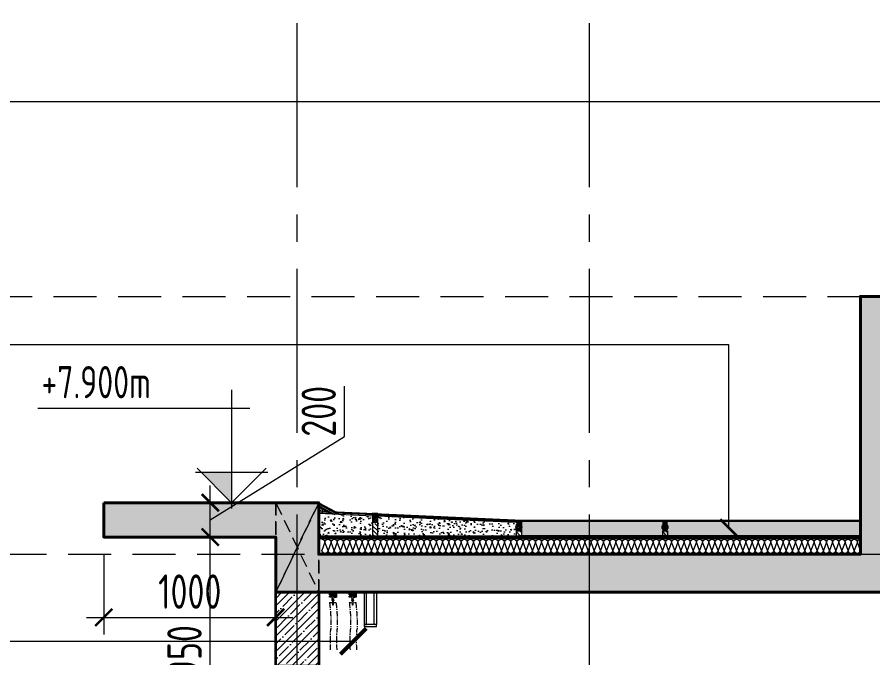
# Model space of a CAD drawing. Header units: millimetres. Extents: x -6181 to 191287, y -8583 to 23546.
# Drawn here: x 152389 to 157365, y 6997 to 10725 of the extents above; entities that cross this region are included whole.
import ezdxf
from ezdxf.xclip import XClip

# ---------------------------------------------------------------- set-up
doc = ezdxf.new("R2010")
doc.units = ezdxf.units.MM
doc.header["$MEASUREMENT"] = 0
doc.header["$XCLIPFRAME"] = 0
for name, pattern in [('1735-DT-5BR-SEC_CC$0$CENTER', [2, 1.25, -0.25, 0.25, -0.25]), ('1735-DT-5BR-SEC_CC$0$DASHED', [0.75, 0.5, -0.25]), ('1735-DT-5BR-SEC_CC$0$HIDDEN', [0.375, 0.25, -0.125]), ('ACAD_ISO02W100', [15, 12, -3]), ('CENTER2', [28.575, 19.05, -3.175, 3.175, -3.175])]:
    doc.linetypes.add(name, pattern=pattern)
for name, color, linetype, lineweight, plot in [('00--ORIGIN POINT', 200, 'Continuous', 20, False), ('1735-DT-5BR-SEC_CC$0$00--ORIGIN', 6, 'Continuous', 0, False), ('1735-DT-5BR-SEC_CC$0$A-ANNO-NPLT', 8, 'Continuous', 0, False)]:
    doc.layers.add(name, color=color, linetype=linetype, lineweight=lineweight, plot=plot)
for name, color, linetype, lineweight in [('03--GRID', 252, 'CENTER2', 5), ('05--LEADER', 11, 'Continuous', 20), ('07--DIM-2', 2, 'Continuous', 25), ('1735-DT-5BR-SEC_CC$0$06--LINE-1', 9, 'Continuous', 18), ('1735-DT-5BR-SEC_CC$0$A-WALL-PATT', 8, 'Continuous', 5), ('1735-DT-5BR-SEC_CC$0$E--CONCRETE-4', 4, 'Continuous', 40), ('1735-DT-5BR-SEC_CC$0$E--CONCRETE-Beams', 1, '1735-DT-5BR-SEC_CC$0$HIDDEN', 0), ('1735-DT-5BR-SEC_CC$0$E--CONCRETE-SHADE', 253, 'Continuous', 25), ('1735-DT-5BR-SEC_CC$0$F--BLOCKWALL-3', 3, 'Continuous', 35), ('1735-DT-5BR-SEC_CC$0$F--BLOCKWALL-HATCH--INSULATED', 251, 'Continuous', 13), ('1735-DT-5BR-SEC_CC$0$J--WATERPROOFING-1', 1, 'Continuous', 18), ('1735-DT-5BR-SEC_CC$0$J--WATERPROOFING-2', 2, 'Continuous', 25), ('1735-DT-5BR-SEC_CC$0$J--WATERPROOFING-3', 3, 'Continuous', 35), ('1735-DT-5BR-SEC_CC$0$K--CEILING FIXTURES', 251, 'Continuous', 9), ('1735-DT-5BR-SEC_CC$0$K--CEILING-1', 1, 'Continuous', 20), ('1735-DT-5BR-SEC_CC$0$P--INSULATION', 8, 'Continuous', 13), ('1735-DT-5BR-SEC_CC$0$W--ELV-1', 250, '1735-DT-5BR-SEC_CC$0$DASHED', 9), ('W--ELEV-2', 7, 'Continuous', 20)]:
    doc.layers.add(name, color=color, linetype=linetype, lineweight=lineweight)
doc.layers.add('1735-DT-5BR-SEC_CC$0$00--Combo Roof', color=251, linetype='Continuous')
doc.styles.add('ISO', font='isocp2.shx', dxfattribs={"width": 0.8})
doc.linetypes.add('1735-DT-5BR-SEC_CC$0$BATTING', pattern='A,0.00254,-2.54,[134,ltypeshp.shx,S=2.54,R=0,X=-2.54,Y=0],-5.08,[134,ltypeshp.shx,S=2.54,R=180,X=2.54,Y=0],-2.54', length=10.16254)
doc.dimstyles.new('1-100_AR', dxfattribs={"dimtxt": 200, "dimasz": 100, "dimexe": 100, "dimexo": 100, "dimgap": 0, "dimtad": 0, "dimdec": 0, "dimzin": 12, "dimdsep": 46, "dimtxsty": 'ISO', "dimblk": 'ARCHTICK', "dimcen": 100, "dimdle": 100, "dimclrd": 8, "dimclre": 9, "dimclrt": 2, "dimadec": 0, "dimazin": 0, "dimtfac": 1, "dimtdec": 0, "dimtmove": 0, "dimatfit": 2, "dimldrblk": 'ARCHTICK', "dimfxl": 1, "dimtvp": 0.75, "dimtolj": 1, "dimtzin": 12, "dimlwd": 9, "dimlwe": 9, "dimarcsym": 0})

# ---------------------------------------------------------------- blocks, each defined once
blk = doc.blocks.new('*U328')
at = {"ltscale": 300}
for p, q in [((0, 0), (249.7, -520)), ((249.7, 0), (0, -520))]:
    blk.add_line(p, q, dxfattribs=at)
blk.add_lwpolyline([(0, -520), (0, 0), (249.7, 0), (249.7, -520)], close=True, dxfattribs=at)
blk = doc.blocks.new('*U332')
for p, q in [((0, 44.6), (1575, 44.6)), ((0, 11.5), (9, 35.1)), ((9, 35.1), (18, 11.5)), ((18, 11.5), (27, 35.1)), ((27, 35.1), (36, 11.5)), ((36, 11.5), (45, 35.1)), ((45, 35.1), (54, 11.5)), ((54, 11.5), (63, 35.1)), ((63, 35.1), (72, 11.5)), ((72, 11.5), (81, 35.1)), ((81, 35.1), (90, 11.5)), ((90, 11.5), (99, 35.1)), ((99, 35.1), (108, 11.5)), ((108, 11.5), (117, 35.1)), ((117, 35.1), (126, 11.5)), ((126, 11.5), (135, 35.1)), ((135, 35.1), (144, 11.5)), ((144, 11.5), (153, 35.1)), ((153, 35.1), (162, 11.5)), ((162, 11.5), (171, 35.1)), ((171, 35.1), (180, 11.5)), ((180, 11.5), (189, 35.1)), ((189, 35.1), (198, 11.5)), ((198, 11.5), (207, 35.1)), ((207, 35.1), (216, 11.5)), ((216, 11.5), (225, 35.1)), ((225, 35.1), (234, 11.5)), ((234, 11.5), (243, 35.1)), ((243, 35.1), (252, 11.5)), ((252, 11.5), (261, 35.1)), ((261, 35.1), (270, 11.5)), ((270, 11.5), (279, 35.1)), ((279, 35.1), (288, 11.5)), ((288, 11.5), (297, 35.1)), ((297, 35.1), (306, 11.5)), ((306, 11.5), (315, 35.1)), ((315, 35.1), (324, 11.5)), ((324, 11.5), (333, 35.1)), ((333, 35.1), (342, 11.5)), ((342, 11.5), (351, 35.1)), ((351, 35.1), (360, 11.5)), ((360, 11.5), (369, 35.1)), ((369, 35.1), (378, 11.5)), ((378, 11.5), (387, 35.1)), ((387, 35.1), (396, 11.5)), ((396, 11.5), (405, 35.1)), ((405, 35.1), (414, 11.5)), ((414, 11.5), (423, 35.1)), ((423, 35.1), (432, 11.5)), ((432, 11.5), (441, 35.1)), ((441, 35.1), (450, 11.5)), ((450, 11.5), (459, 35.1)), ((459, 35.1), (468, 11.5)), ((468, 11.5), (477, 35.1)), ((477, 35.1), (486, 11.5)), ((486, 11.5), (495, 35.1)), ((495, 35.1), (504, 11.5)), ((504, 11.5), (513, 35.1)), ((513, 35.1), (522, 11.5)), ((522, 11.5), (531, 35.1)), ((531, 35.1), (540, 11.5)), ((540, 11.5), (549, 35.1)), ((549, 35.1), (558, 11.5)), ((558, 11.5), (567, 35.1)), ((567, 35.1), (576, 11.5)), ((576, 11.5), (585, 35.1)), ((585, 35.1), (594, 11.5)), ((594, 11.5), (603, 35.1)), ((603, 35.1), (612, 11.5)), ((612, 11.5), (621, 35.1)), ((621, 35.1), (630, 11.5)), ((630, 11.5), (639, 35.1)), ((639, 35.1), (648, 11.5)), ((648, 11.5), (657, 35.1)), ((657, 35.1), (666, 11.5)), ((666, 11.5), (675, 35.1)), ((675, 35.1), (684, 11.5)), ((684, 11.5), (693, 35.1)), ((693, 35.1), (702, 11.5)), ((702, 11.5), (711, 35.1)), ((711, 35.1), (720, 11.5)), ((720, 11.5), (729, 35.1)), ((729, 35.1), (738, 11.5)), ((738, 11.5), (747, 35.1)), ((747, 35.1), (756, 11.5)), ((756, 11.5), (765, 35.1)), ((765, 35.1), (774, 11.5)), ((774, 11.5), (783, 35.1)), ((783, 35.1), (792, 11.5)), ((792, 11.5), (801, 35.1)), ((801, 35.1), (810, 11.5)), ((810, 11.5), (819, 35.1)), ((819, 35.1), (828, 11.5)), ((828, 11.5), (837, 35.1)), ((837, 35.1), (846, 11.5)), ((846, 11.5), (855, 35.1)), ((855, 35.1), (864, 11.5)), ((864, 11.5), (873, 35.1)), ((873, 35.1), (882, 11.5)), ((882, 11.5), (891, 35.1)), ((891, 35.1), (900, 11.5)), ((900, 11.5), (909, 35.1)), ((909, 35.1), (918, 11.5)), ((918, 11.5), (927, 35.1)), ((927, 35.1), (936, 11.5)), ((936, 11.5), (945, 35.1)), ((945, 35.1), (954, 11.5)), ((954, 11.5), (963, 35.1)), ((963, 35.1), (972, 11.5)), ((972, 11.5), (981, 35.1)), ((981, 35.1), (990, 11.5)), ((990, 11.5), (999, 35.1)), ((999, 35.1), (1008, 11.5)), ((1008, 11.5), (1017, 35.1)), ((1017, 35.1), (1026, 11.5)), ((1026, 11.5), (1035, 35.1)), ((1035, 35.1), (1044, 11.5)), ((1044, 11.5), (1053, 35.1)), ((1053, 35.1), (1062, 11.5)), ((1062, 11.5), (1071, 35.1)), ((1071, 35.1), (1080, 11.5)), ((1080, 11.5), (1089, 35.1)), ((1089, 35.1), (1098, 11.5)), ((1098, 11.5), (1107, 35.1)), ((1107, 35.1), (1116, 11.5)), ((1116, 11.5), (1125, 35.1)), ((1125, 35.1), (1134, 11.5)), ((1134, 11.5), (1143, 35.1)), ((1143, 35.1), (1152, 11.5)), ((1152, 11.5), (1161, 35.1)), ((1161, 35.1), (1170, 11.5)), ((1170, 11.5), (1179, 35.1)), ((1179, 35.1), (1188, 11.5)), ((1188, 11.5), (1197, 35.1)), ((1197, 35.1), (1206, 11.5)), ((1206, 11.5), (1215, 35.1)), ((1215, 35.1), (1224, 11.5)), ((1224, 11.5), (1233, 35.1)), ((1233, 35.1), (1242, 11.5)), ((1242, 11.5), (1251, 35.1)), ((1251, 35.1), (1260, 11.5)), ((1260, 11.5), (1269, 35.1)), ((1269, 35.1), (1278, 11.5)), ((1278, 11.5), (1287, 35.1)), ((1287, 35.1), (1296, 11.5)), ((1296, 11.5), (1305, 35.1)), ((1305, 35.1), (1314, 11.5)), ((1314, 11.5), (1323, 35.1)), ((1323, 35.1), (1332, 11.5)), ((1332, 11.5), (1341, 35.1)), ((1341, 35.1), (1350, 11.5)), ((1350, 11.5), (1359, 35.1)), ((1359, 35.1), (1368, 11.5)), ((1368, 11.5), (1377, 35.1)), ((1377, 35.1), (1386, 11.5)), ((1386, 11.5), (1395, 35.1)), ((1395, 35.1), (1404, 11.5)), ((1404, 11.5), (1413, 35.1)), ((1413, 35.1), (1422, 11.5)), ((1422, 11.5), (1431, 35.1)), ((1431, 35.1), (1440, 11.5)), ((1440, 11.5), (1449, 35.1)), ((1449, 35.1), (1458, 11.5)), ((1458, 11.5), (1467, 35.1)), ((1467, 35.1), (1476, 11.5)), ((1476, 11.5), (1485, 35.1)), ((1485, 35.1), (1494, 11.5)), ((1494, 11.5), (1503, 35.1)), ((1503, 35.1), (1512, 11.5)), ((1512, 11.5), (1521, 35.1)), ((1521, 35.1), (1530, 11.5)), ((1530, 11.5), (1539, 35.1)), ((1539, 35.1), (1548, 11.5)), ((1548, 11.5), (1557, 35.1)), ((1557, 35.1), (1566, 11.5)), ((0, 2), (1575, 2))]:
    blk.add_line(p, q)
for centre, start, end in [((0, 35.1), 0, 90), ((18, 35.1), 90, 180), ((18, 35.1), 0, 90), ((36, 35.1), 90, 180), ((36, 35.1), 0, 90), ((54, 35.1), 90, 180), ((54, 35.1), 0, 90), ((72, 35.1), 90, 180), ((72, 35.1), 0, 90), ((90, 35.1), 90, 180), ((90, 35.1), 0, 90), ((108, 35.1), 90, 180), ((108, 35.1), 0, 90), ((126, 35.1), 90, 180), ((126, 35.1), 0, 90), ((144, 35.1), 90, 180), ((144, 35.1), 0, 90), ((162, 35.1), 90, 180), ((162, 35.1), 0, 90), ((180, 35.1), 90, 180), ((180, 35.1), 0, 90), ((198, 35.1), 90, 180), ((198, 35.1), 0, 90), ((216, 35.1), 90, 180), ((216, 35.1), 0, 90), ((234, 35.1), 90, 180), ((234, 35.1), 0, 90), ((252, 35.1), 90, 180), ((252, 35.1), 0, 90), ((270, 35.1), 90, 180), ((270, 35.1), 0, 90), ((288, 35.1), 90, 180), ((288, 35.1), 0, 90), ((306, 35.1), 90, 180), ((306, 35.1), 0, 90), ((324, 35.1), 90, 180), ((324, 35.1), 0, 90), ((342, 35.1), 90, 180), ((342, 35.1), 0, 90), ((360, 35.1), 90, 180), ((360, 35.1), 0, 90), ((378, 35.1), 90, 180), ((378, 35.1), 0, 90), ((396, 35.1), 90, 180), ((396, 35.1), 0, 90), ((414, 35.1), 90, 180), ((414, 35.1), 0, 90), ((432, 35.1), 90, 180), ((432, 35.1), 0, 90), ((450, 35.1), 90, 180), ((450, 35.1), 0, 90), ((468, 35.1), 90, 180), ((468, 35.1), 0, 90), ((486, 35.1), 90, 180), ((486, 35.1), 0, 90), ((504, 35.1), 90, 180), ((504, 35.1), 0, 90), ((522, 35.1), 90, 180), ((522, 35.1), 0, 90), ((540, 35.1), 90, 180), ((540, 35.1), 0, 90), ((558, 35.1), 90, 180), ((558, 35.1), 0, 90), ((576, 35.1), 90, 180), ((576, 35.1), 0, 90), ((594, 35.1), 90, 180), ((594, 35.1), 0, 90), ((612, 35.1), 90, 180), ((612, 35.1), 0, 90), ((630, 35.1), 90, 180), ((630, 35.1), 0, 90), ((648, 35.1), 90, 180), ((648, 35.1), 0, 90), ((666, 35.1), 90, 180), ((666, 35.1), 0, 90), ((684, 35.1), 90, 180), ((684, 35.1), 0, 90), ((702, 35.1), 90, 180), ((702, 35.1), 0, 90), ((720, 35.1), 90, 180), ((720, 35.1), 0, 90), ((738, 35.1), 90, 180), ((738, 35.1), 0, 90), ((756, 35.1), 90, 180), ((756, 35.1), 0, 90), ((774, 35.1), 90, 180), ((774, 35.1), 0, 90), ((792, 35.1), 90, 180), ((792, 35.1), 0, 90), ((810, 35.1), 90, 180), ((810, 35.1), 0, 90), ((828, 35.1), 90, 180), ((828, 35.1), 0, 90), ((846, 35.1), 90, 180), ((846, 35.1), 0, 90), ((864, 35.1), 90, 180), ((864, 35.1), 0, 90), ((882, 35.1), 90, 180), ((882, 35.1), 0, 90), ((900, 35.1), 90, 180), ((900, 35.1), 0, 90), ((918, 35.1), 90, 180), ((918, 35.1), 0, 90), ((936, 35.1), 90, 180), ((936, 35.1), 0, 90), ((954, 35.1), 90, 180), ((954, 35.1), 0, 90), ((972, 35.1), 90, 180), ((972, 35.1), 0, 90), ((990, 35.1), 90, 180), ((990, 35.1), 0, 90), ((1008, 35.1), 90, 180), ((1008, 35.1), 0, 90), ((1026, 35.1), 90, 180), ((1026, 35.1), 0, 90), ((1044, 35.1), 90, 180), ((1044, 35.1), 0, 90), ((1062, 35.1), 90, 180), ((1062, 35.1), 0, 90), ((1080, 35.1), 90, 180), ((1080, 35.1), 0, 90), ((1098, 35.1), 90, 180), ((1098, 35.1), 0, 90), ((1116, 35.1), 90, 180), ((1116, 35.1), 0, 90), ((1134, 35.1), 90, 180), ((1134, 35.1), 0, 90), ((1152, 35.1), 90, 180), ((1152, 35.1), 0, 90), ((1170, 35.1), 90, 180), ((1170, 35.1), 0, 90), ((1188, 35.1), 90, 180), ((1188, 35.1), 0, 90), ((1206, 35.1), 90, 180), ((1206, 35.1), 0, 90), ((1224, 35.1), 90, 180), ((1224, 35.1), 0, 90), ((1242, 35.1), 90, 180), ((1242, 35.1), 0, 90), ((1260, 35.1), 90, 180), ((1260, 35.1), 0, 90), ((1278, 35.1), 90, 180), ((1278, 35.1), 0, 90), ((1296, 35.1), 90, 180), ((1296, 35.1), 0, 90), ((1314, 35.1), 90, 180), ((1314, 35.1), 0, 90), ((1332, 35.1), 90, 180), ((1332, 35.1), 0, 90), ((1350, 35.1), 90, 180), ((1350, 35.1), 0, 90), ((1368, 35.1), 90, 180), ((1368, 35.1), 0, 90), ((1386, 35.1), 90, 180), ((1386, 35.1), 0, 90), ((1404, 35.1), 90, 180), ((1404, 35.1), 0, 90), ((1422, 35.1), 90, 180), ((1422, 35.1), 0, 90), ((1440, 35.1), 90, 180), ((1440, 35.1), 0, 90), ((1458, 35.1), 90, 180), ((1458, 35.1), 0, 90), ((1476, 35.1), 90, 180), ((1476, 35.1), 0, 90), ((1494, 35.1), 90, 180), ((1494, 35.1), 0, 90), ((1512, 35.1), 90, 180), ((1512, 35.1), 0, 90), ((1530, 35.1), 90, 180), ((1530, 35.1), 0, 90), ((1548, 35.1), 90, 180), ((1548, 35.1), 0, 90), ((1566, 35.1), 90, 180), ((9, 11.5), 180, 0), ((27, 11.5), 180, 0), ((45, 11.5), 180, 0), ((63, 11.5), 180, 0), ((81, 11.5), 180, 0), ((99, 11.5), 180, 0), ((117, 11.5), 180, 0), ((135, 11.5), 180, 0), ((153, 11.5), 180, 0), ((171, 11.5), 180, 0), ((189, 11.5), 180, 0), ((207, 11.5), 180, 0), ((225, 11.5), 180, 0), ((243, 11.5), 180, 0), ((261, 11.5), 180, 0), ((279, 11.5), 180, 0), ((297, 11.5), 180, 0), ((315, 11.5), 180, 0), ((333, 11.5), 180, 0), ((351, 11.5), 180, 0), ((369, 11.5), 180, 0), ((387, 11.5), 180, 0), ((405, 11.5), 180, 0), ((423, 11.5), 180, 0), ((441, 11.5), 180, 0), ((459, 11.5), 180, 0), ((477, 11.5), 180, 0), ((495, 11.5), 180, 0), ((513, 11.5), 180, 0), ((531, 11.5), 180, 0), ((549, 11.5), 180, 0), ((567, 11.5), 180, 0), ((585, 11.5), 180, 0), ((603, 11.5), 180, 0), ((621, 11.5), 180, 0), ((639, 11.5), 180, 0), ((657, 11.5), 180, 0), ((675, 11.5), 180, 0), ((693, 11.5), 180, 0), ((711, 11.5), 180, 0), ((729, 11.5), 180, 0), ((747, 11.5), 180, 0), ((765, 11.5), 180, 0), ((783, 11.5), 180, 0), ((801, 11.5), 180, 0), ((819, 11.5), 180, 0), ((837, 11.5), 180, 0), ((855, 11.5), 180, 0), ((873, 11.5), 180, 0), ((891, 11.5), 180, 0), ((909, 11.5), 180, 0), ((927, 11.5), 180, 0), ((945, 11.5), 180, 0), ((963, 11.5), 180, 0), ((981, 11.5), 180, 0), ((999, 11.5), 180, 0), ((1017, 11.5), 180, 0), ((1035, 11.5), 180, 0), ((1053, 11.5), 180, 0), ((1071, 11.5), 180, 0), ((1089, 11.5), 180, 0), ((1107, 11.5), 180, 0), ((1125, 11.5), 180, 0), ((1143, 11.5), 180, 0), ((1161, 11.5), 180, 0), ((1179, 11.5), 180, 0), ((1197, 11.5), 180, 0), ((1215, 11.5), 180, 0), ((1233, 11.5), 180, 0), ((1251, 11.5), 180, 0), ((1269, 11.5), 180, 0), ((1287, 11.5), 180, 0), ((1305, 11.5), 180, 0), ((1323, 11.5), 180, 0), ((1341, 11.5), 180, 0), ((1359, 11.5), 180, 0), ((1377, 11.5), 180, 0), ((1395, 11.5), 180, 0), ((1413, 11.5), 180, 0), ((1431, 11.5), 180, 0), ((1449, 11.5), 180, 0), ((1467, 11.5), 180, 0), ((1485, 11.5), 180, 0), ((1503, 11.5), 180, 0), ((1521, 11.5), 180, 0), ((1539, 11.5), 180, 0), ((1557, 11.5), 180, 0)]:
    blk.add_arc(centre, 9, start, end)
at = {"layer": '1735-DT-5BR-SEC_CC$0$A-ANNO-NPLT'}
for p, q in [((0, 46.6), (1575, 46.6)), ((0, 0), (1575, 0))]:
    blk.add_line(p, q, dxfattribs=at)
blk = doc.blocks.new('*U331')
at = {"layer": '1735-DT-5BR-SEC_CC$0$06--LINE-1'}
h = blk.add_hatch(dxfattribs=at)
h.set_pattern_fill('AR-SAND', color=256, scale=10, style=0)
h.set_pattern_definition([(37.5, (-75741.97, -20582.6), (-0.6299336, 19.2682377), [0, -15.2, 0, -17, 0, -16.25]), (7.5, (-75741.97, -20582.6), (17.697767, 28.22146), [0, -8.2, 0, -13.7, 0, -5.25]), (327.5, (-75754.27, -20582.6), (31.1414186, 0.0565905), [0, -5, 0, -18, 0, -23.5]), (317.5, (-75754.27, -20582.6), (30.061266, 8.776756), [0, -2.5, 0, -11.8, 0, -13.5])])
edge = h.paths.add_edge_path()
edge.add_line((-39648.2, 10584.7), (-39648.2, 10567.5))
edge.add_arc((-39610.9, 10527), 55.1, 132.6639, 174.5433)
edge.add_line((-39665.7, 10532.3), (-39665.7, 10518.1))
edge.add_line((-39665.7, 10518.1), (-39800.4, 10512.1))
edge.add_line((-39800.4, 10512.1), (-39648.2, 10584.7))
h = blk.add_hatch(dxfattribs=at)
h.set_pattern_fill('AR-CONC', color=256, scale=10, style=0)
h.set_pattern_definition([(50, (-75741.97, -20529.97), (71.72602, -6.27521), [7.5, -82.5]), (355, (-75741.97, -20529.97), (-13.87513, 75.21921), [6, -66]), (100.45144, (-75735.99, -20530.496), (57.85088, 68.944), [6.37402, -70.11421]), (46.1842, (-75741.97, -20509.97), (106.72413, -16.55193), [11.25, -123.75]), (96.63564, (-75733.08, -20511.35), (93.4662, 97.41186), [9.56103, -105.17138]), (351.18416, (-75741.97, -20509.97), (93.4662, 97.41186), [9, -99]), (21, (-75731.97, -20514.97), (59.690705, -40.26189), [7.5, -82.5]), (326, (-75731.97, -20514.97), (24.33153, 72.515), [6, -66]), (71.45144, (-75726.995, -20518.33), (84.02224, 32.25312), [6.37402, -70.11421]), (37.5, (-75741.97, -20529.973), (1.215986, 33.289385), [0, -65.2, 0, -67, 0, -66.25]), (7.5, (-75741.97, -20529.973), (26.306954, 39.44117), [0, -38.2, 0, -63.7, 0, -25.25]), (327.5, (-75764.27, -20529.973), (53.382244, -2.255487), [0, -25, 0, -78, 0, -103.5]), (317.5, (-75774.27, -20529.973), (58.318617, 10.0105), [0, -32.5, 0, -51.8, 0, -73.5])])
edge = h.paths.add_edge_path()
edge.add_line((-40042.2, 10382.2), (-40042.2, 10496.1))
edge.add_line((-40042.2, 10496.1), (-39667.2, 10513.1))
edge.add_line((-39667.2, 10513.1), (-39667.2, 10402.2))
edge.add_arc((-39687.4, 10402.4), 20.2, 270.6255, 359.3745, ccw=False)
edge.add_line((-39687.2, 10382.2), (-40042.2, 10382.2))
h.paths.add_polyline_path([(-40726.3, 10465.3), (-40476, 10475.9), (-40476, 10382.2), (-40726.3, 10382.2)])
h.paths.add_polyline_path([(-40476, 10382.2), (-40476, 10476.6), (-40072.2, 10494.8), (-40072.2, 10382.2)])
h.paths.add_polyline_path([(-40876.9, 10382.2), (-40876.9, 10458.5), (-40727.8, 10463.9), (-40727.8, 10382.2)])
h = blk.add_hatch(dxfattribs=at)
h.set_pattern_fill('AR-CONC', color=256, scale=10, style=0)
h.set_pattern_definition([(50, (-1940.45, -89.98), (71.72602, -6.27521), [7.5, -82.5]), (355, (-1940.45, -89.98), (-13.87513, 75.21921), [6, -66]), (100.45144, (-1934.47, -90.5), (57.85088, 68.944), [6.37402, -70.11421]), (46.1842, (-1940.45, -69.98), (106.72413, -16.55193), [11.25, -123.75]), (96.63564, (-1931.56, -71.36), (93.4662, 97.41186), [9.56103, -105.17138]), (351.18416, (-1940.45, -69.98), (93.4662, 97.41186), [9, -99]), (21, (-1930.45, -74.98), (59.690705, -40.26189), [7.5, -82.5]), (326, (-1930.45, -74.98), (24.33153, 72.515), [6, -66]), (71.45144, (-1925.475, -78.33), (84.02224, 32.25312), [6.37402, -70.11421]), (37.5, (-1940.45, -89.977), (1.215986, 33.289385), [0, -65.2, 0, -67, 0, -66.25]), (7.5, (-1940.45, -89.977), (26.306954, 39.44117), [0, -38.2, 0, -63.7, 0, -25.25]), (327.5, (-1962.75, -89.977), (53.382244, -2.255487), [0, -25, 0, -78, 0, -103.5]), (317.5, (-1972.75, -89.977), (58.318617, 10.0105), [0, -32.5, 0, -51.8, 0, -73.5])])
h.paths.add_polyline_path([(-42878.8, 10465.1), (-40906.9, 10465.1), (-40906.9, 10382.2), (-42878.8, 10382.2)])
at = {"layer": '1735-DT-5BR-SEC_CC$0$J--WATERPROOFING-2'}
h = blk.add_hatch(color=252, dxfattribs=at)
edge = h.paths.add_edge_path()
edge.add_arc((-40060.6, 10578.4), 67.6, 260.1236, 285.7917)
edge.add_line((-40042.2, 10513.3), (-40042.2, 10478.3))
edge.add_line((-40042.2, 10478.3), (-40042.4, 10478.4))
edge.add_ellipse((-40057.4, 10478.4), major_axis=(0, -19.9), ratio=0.75188, start_angle=90, end_angle=260.3691)
edge.add_line((-40072.2, 10481.7), (-40072.2, 10511.8))
h = blk.add_hatch(color=252, dxfattribs=at)
edge = h.paths.add_edge_path()
edge.add_ellipse((-41741.9, 10431.3), major_axis=(0, -19.9), ratio=0.75188, start_angle=94.7878, end_angle=270, ccw=False)
edge.add_line((-41726.9, 10433), (-41726.9, 10465.1))
edge.add_arc((-41741.9, 10589.1), 124.9, 263.0944, 276.8706, ccw=False)
edge.add_line((-41756.9, 10465.1), (-41756.9, 10431.3))
edge.add_line((-41756.9, 10431.3), (-41756.9, 10431.3))
at = {"layer": '1735-DT-5BR-SEC_CC$0$J--WATERPROOFING-2', "lineweight": 9}
h = blk.add_hatch(dxfattribs=at)
h.set_pattern_fill('ANSI37', color=256, scale=65, style=0)
h.set_pattern_definition([(45, (-166038.302, 57135.414), (-5.7452426, 5.7452426), []), (135, (-166038.302, 57135.414), (-5.7452426, -5.7452426), [])])
edge = h.paths.add_edge_path()
edge.add_ellipse((-41741.9, 10431.3), major_axis=(0, -19.9), ratio=0.75188, start_angle=367.0305, end_angle=447.7649)
edge.add_line((-41726.9, 10430.5), (-41726.9, 10432.1))
edge.add_ellipse((-41741.9, 10431.3), major_axis=(0, -19.9), ratio=0.75188, start_angle=92.2351, end_angle=352.9695)
edge.add_line((-41743.7, 10411.5), (-41740, 10411.5))
at = {"layer": '1735-DT-5BR-SEC_CC$0$J--WATERPROOFING-2'}
h = blk.add_hatch(color=252, dxfattribs=at)
edge = h.paths.add_edge_path()
edge.add_ellipse((-40891.9, 10431.3), major_axis=(0, -19.9), ratio=0.75188, start_angle=94.7878, end_angle=270, ccw=False)
edge.add_line((-40876.9, 10433), (-40876.9, 10465.1))
edge.add_arc((-40891.9, 10589.1), 124.9, 263.0944, 276.8706, ccw=False)
edge.add_line((-40906.9, 10465.1), (-40906.9, 10431.3))
edge.add_line((-40906.9, 10431.3), (-40906.9, 10431.3))
at = {"layer": '1735-DT-5BR-SEC_CC$0$J--WATERPROOFING-2', "lineweight": 9}
h = blk.add_hatch(dxfattribs=at)
h.set_pattern_fill('ANSI37', color=256, scale=65, style=0)
h.set_pattern_definition([(45, (-165188.302, 57135.414), (-5.7452426, 5.7452426), []), (135, (-165188.302, 57135.414), (-5.7452426, -5.7452426), [])])
edge = h.paths.add_edge_path()
edge.add_ellipse((-40891.9, 10431.3), major_axis=(0, -19.9), ratio=0.75188, start_angle=367.0305, end_angle=447.7649)
edge.add_line((-40876.9, 10430.5), (-40876.9, 10432.1))
edge.add_ellipse((-40891.9, 10431.3), major_axis=(0, -19.9), ratio=0.75188, start_angle=92.2351, end_angle=352.9695)
edge.add_line((-40893.7, 10411.5), (-40890, 10411.5))
h = blk.add_hatch(dxfattribs=at)
h.set_pattern_fill('ANSI37', color=256, scale=65, style=0)
h.set_pattern_definition([(45, (-166022.7865, 57182.454), (-5.7452426, 5.7452426), []), (135, (-166022.7865, 57182.454), (-5.7452426, -5.7452426), [])])
edge = h.paths.add_edge_path()
edge.add_ellipse((-40057.4, 10478.4), major_axis=(0, -19.9), ratio=0.75188, start_angle=-87.7649, end_angle=-7.0305, ccw=False)
edge.add_line((-40072.4, 10477.6), (-40072.4, 10479.1))
edge.add_ellipse((-40057.4, 10478.4), major_axis=(0, -19.9), ratio=0.75188, start_angle=7.0305, end_angle=267.7649, ccw=False)
edge.add_line((-40055.6, 10458.6), (-40059.3, 10458.6))
at = {"layer": '1735-DT-5BR-SEC_CC$0$J--WATERPROOFING-2', "lineweight": 13}
h = blk.add_hatch(dxfattribs=at)
h.set_pattern_fill('ANSI31', color=256, scale=140, style=0)
h.set_pattern_definition([(45, (-41431.51, 13406.052), (-12.37437, 12.37437), [])])
h.paths.add_polyline_path([(-40072.2, 10452.9), (-40042.2, 10452.9), (-40042.2, 10382.2), (-40072.2, 10382.2)])
at = {"layer": '1735-DT-5BR-SEC_CC$0$00--ORIGIN'}
for points in [[(-39601.9, 10300), (-39601.9, 10647.2)], [(-39601.9, 10300), (-42878.8, 10300), (-42878.8, 10485.3)]]:
    blk.add_lwpolyline(points, dxfattribs=at)
at = {"layer": '1735-DT-5BR-SEC_CC$0$J--WATERPROOFING-1', "color": 8}
for p, q in [((-39612.2, 10628.7), (-39826.1, 10512.4)), ((-39612.2, 10617.4), (-39821.6, 10506.1)), ((-39648.2, 10588.1), (-39800.4, 10512.1)), ((-39648.2, 10588.1), (-39648.2, 10567.5)), ((-39642.2, 10565.8), (-39601.9, 10565.8)), ((-40476, 10483.1), (-40072.2, 10501.3)), ((-40072.2, 10382.2), (-40072.2, 10511.8)), ((-40042.2, 10513.3), (-40042.2, 10382.2)), ((-40042.2, 10496.1), (-39667.2, 10513.1)), ((-40042.2, 10502.6), (-39826.1, 10512.4)), ((-39800.4, 10512.1), (-39665.7, 10518.1)), ((-39667.2, 10513.1), (-39667.2, 10402.2)), ((-39665.7, 10532.3), (-39665.7, 10518.1)), ((-39659.7, 10532.1), (-39659.7, 10401.3)), ((-39652.2, 10531.9), (-39652.2, 10402.8)), ((-40876.9, 10458.9), (-40475.8, 10475.9)), ((-40874.8, 10465.5), (-40476, 10482.4)), ((-40726.3, 10471.8), (-40475.8, 10482.4)), ((-40476, 10476.6), (-40072.2, 10494.8)), ((-40072.2, 10458.4), (-40042.2, 10458.4)), ((-41756.9, 10411.4), (-41756.9, 10382.2)), ((-41726.9, 10411.4), (-41756.9, 10411.4)), ((-41726.9, 10410.4), (-41726.9, 10382.2)), ((-40906.9, 10411.4), (-40906.9, 10382.2)), ((-40876.9, 10411.4), (-40906.9, 10411.4)), ((-40876.9, 10410.4), (-40876.9, 10382.2)), ((-42878.8, 10382.2), (-40891.9, 10382.2)), ((-42878.8, 10374.7), (-40891.9, 10374.7)), ((-42878.8, 10367.2), (-40891.9, 10367.2)), ((-40476, 10382.2), (-40891.9, 10382.2)), ((-40476, 10374.7), (-40891.9, 10374.7)), ((-40476, 10367.2), (-40891.9, 10367.2)), ((-39687.2, 10382.2), (-40476, 10382.2)), ((-39687.1, 10374.7), (-40476, 10374.7)), ((-39687.1, 10367.2), (-40476, 10367.2)), ((-40042.2, 10382.2), (-40072.2, 10382.2)), ((-39687.1, 10367.2), (-39601.9, 10367.2))]:
    blk.add_line(p, q, dxfattribs=at)
blk.add_lwpolyline([(-42878.8, 10465.1), (-40906.9, 10465.1), (-40906.9, 10382.2), (-42878.8, 10382.2)], dxfattribs=at)
blk.add_lwpolyline([(-42878.8, 10465.1), (-40906.9, 10465.1), (-40906.9, 10382.2), (-42878.8, 10382.2)], close=True, dxfattribs=at)
for centre, radius, start, end in [((-39610.8, 10527), 55.2, 132.6922, 174.2629), ((-39608.5, 10526.9), 51.5, 130.8981, 174.1344), ((-39603.3, 10526.6), 49.2, 127.2367, 173.8544), ((-40060.6, 10578.4), 67.6, 260.1236, 285.7917), ((-41742.2, 10576.3), 112.1, 262.4789, 278.9045), ((-40892.2, 10576.3), 112.1, 262.4789, 278.9045), ((-39687.4, 10402.4), 20.2, 270.6255, 359.3745), ((-39687.4, 10402.4), 35.2, 270.629, 0.6299), ((-39687.4, 10402.4), 27.7, 270.6275, 357.7239)]:
    blk.add_arc(centre, radius, start, end, dxfattribs=at)
blk.add_ellipse((-40057.4, 10478.4), major_axis=(0, -19.9), ratio=0.75188, start_param=-1.570796, end_param=4.712389, dxfattribs=at)
at = {"layer": '1735-DT-5BR-SEC_CC$0$J--WATERPROOFING-2', "lineweight": 13}
for p, q in [((-41756.9, 10400.7), (-41726.9, 10430.7)), ((-41756.9, 10425.4), (-41726.9, 10410.4)), ((-41750.6, 10382.2), (-41726.9, 10405.9)), ((-40906.9, 10400.7), (-40876.9, 10430.7)), ((-40906.9, 10425.4), (-40876.9, 10410.4)), ((-40900.6, 10382.2), (-40876.9, 10405.9))]:
    blk.add_line(p, q, dxfattribs=at)
at = {"layer": '1735-DT-5BR-SEC_CC$0$J--WATERPROOFING-2', "extrusion": (0, 0, -1)}
for centre in [(-41741.9, 10431.3), (-40891.9, 10431.3)]:
    blk.add_ellipse(centre, major_axis=(0, -19.9), ratio=0.75188, start_param=-1.570796, end_param=4.712389, dxfattribs=at)
at = {"layer": '1735-DT-5BR-SEC_CC$0$J--WATERPROOFING-3', "color": 252, "const_width": 10.1}
for points in [[(-39601.1, 10643.4), (-39627.7, 10625.1), (-39828.9, 10518.2), (-40891.9, 10470.3)], [(-40891.9, 10470.3), (-42878.8, 10470.4)]]:
    blk.add_lwpolyline(points, dxfattribs=at)
at = {"layer": '1735-DT-5BR-SEC_CC$0$P--INSULATION', "linetype": '1735-DT-5BR-SEC_CC$0$BATTING', "ltscale": 0.05}
for p, q in [((-39627.4, 10367.2), (-39627.4, 10562.3)), ((-39604.2, 10331.8), (-42878.8, 10331.8))]:
    blk.add_line(p, q, dxfattribs=at)
blk = doc.blocks.new('1735-DT-5BR-SEC_CC$0$CURTAIN PELMET-2')
at = {"layer": '1735-DT-5BR-SEC_CC$0$K--CEILING FIXTURES', "linetype": '1735-DT-5BR-SEC_CC$0$CENTER'}
for p, q in [((-162.5, 0), (-202.5, 0)), ((-202.5, 0), (-202.5, -30)), ((-202.5, 0), (-162.5, 0)), ((-202.5, -30), (-202.5, 0)), ((-162.5, -30), (-162.5, 0)), ((-162.5, -30), (-162.5, 0)), ((-47.5, 0), (-87.5, 0)), ((-87.5, 0), (-87.5, -30)), ((-87.5, 0), (-47.5, 0)), ((-87.5, -30), (-87.5, 0)), ((-47.5, -30), (-47.5, 0)), ((-47.5, -30), (-47.5, 0)), ((-202.5, -30), (-185.7, -30)), ((-185.7, -30), (-202.5, -30)), ((-200, -27.5), (-200, -2.5)), ((-200, -2.5), (-165, -2.5)), ((-195, -27.5), (-200, -27.5)), ((-192.5, -22.5), (-195, -22.5)), ((-195, -22.5), (-195, -27.5)), ((-192.5, -27.5), (-192.5, -22.5)), ((-187.7, -27.5), (-192.5, -27.5)), ((-187.5, -8.5), (-191.8, -8.5)), ((-191.8, -8.5), (-191.8, -26.9)), ((-191.8, -26.9), (-187.5, -26.9)), ((-176.9, -38.2), (-188.1, -38.2)), ((-188.1, -38.2), (-188.1, -40.9)), ((-188.1, -40.9), (-176.9, -40.9)), ((-187.5, -26.9), (-187.5, -8.5)), ((-185.1, -15.2), (-187.5, -15.2)), ((-185.1, -20.2), (-187.5, -20.2)), ((-185.7, -30), (-185.7, -27.5)), ((-185.7, -27.5), (-185.7, -30)), ((-185.1, -6.3), (-185.1, -38.2)), ((-179.8, -6.3), (-185.1, -6.3)), ((-179.8, -18.8), (-185.1, -18.8)), ((-185.1, -40.9), (-185.1, -42.1)), ((-185.1, -42.1), (-183.8, -42.1)), ((-184.1, -48.3), (-184.1, -74.7)), ((-181.1, -42.1), (-183.8, -42.1)), ((-183.8, -42.1), (-183.8, -46.1)), ((-183.8, -46.1), (-181.1, -46.1)), ((-181.2, -74.7), (-181.2, -48.3)), ((-181.1, -42.1), (-179.8, -42.1)), ((-181.1, -46.1), (-181.1, -42.1)), ((-179.8, -38.2), (-179.8, -6.3)), ((-177.4, -15.2), (-179.8, -15.2)), ((-177.4, -20.2), (-179.8, -20.2)), ((-179.8, -42.1), (-179.8, -40.9)), ((-179.2, -27.5), (-179.2, -30)), ((-179.2, -30), (-162.5, -30)), ((-179.2, -30), (-162.5, -30)), ((-177.4, -8.5), (-177.4, -26.9)), ((-173.1, -8.5), (-177.4, -8.5)), ((-177.4, -26.9), (-173.1, -26.9)), ((-172.3, -27.5), (-177.3, -27.5)), ((-176.9, -40.9), (-176.9, -38.2)), ((-173.1, -26.9), (-173.1, -8.5)), ((-170, -22.5), (-172.3, -22.5)), ((-172.3, -22.5), (-172.3, -27.5)), ((-170, -27.5), (-170, -22.5)), ((-165, -27.5), (-170, -27.5)), ((-165, -2.5), (-165, -27.5)), ((-87.5, -30), (-70.8, -30)), ((-70.8, -30), (-87.5, -30)), ((-85, -27.5), (-85, -2.5)), ((-85, -2.5), (-50, -2.5)), ((-80, -27.5), (-85, -27.5)), ((-77.5, -22.5), (-80, -22.5)), ((-80, -22.5), (-80, -27.5)), ((-77.5, -27.5), (-77.5, -22.5)), ((-72.7, -27.5), (-77.5, -27.5)), ((-72.6, -8.5), (-76.9, -8.5)), ((-76.9, -8.5), (-76.9, -26.9)), ((-76.9, -26.9), (-72.6, -26.9)), ((-61.9, -38.2), (-73.1, -38.2)), ((-73.1, -38.2), (-73.1, -40.9)), ((-73.1, -40.9), (-61.9, -40.9)), ((-72.6, -26.9), (-72.6, -8.5)), ((-70.2, -15.2), (-72.6, -15.2)), ((-70.2, -20.2), (-72.6, -20.2)), ((-70.8, -30), (-70.8, -27.5)), ((-70.8, -27.5), (-70.8, -30)), ((-70.2, -6.3), (-70.2, -38.2)), ((-64.9, -6.3), (-70.2, -6.3)), ((-64.9, -18.8), (-70.2, -18.8)), ((-70.2, -40.9), (-70.2, -42.1)), ((-70.2, -42.1), (-68.9, -42.1)), ((-69.1, -48.3), (-69.1, -74.7)), ((-66.2, -42.1), (-68.9, -42.1)), ((-68.9, -42.1), (-68.9, -46.1)), ((-68.9, -46.1), (-66.2, -46.1)), ((-66.3, -74.7), (-66.3, -48.3)), ((-66.2, -42.1), (-64.9, -42.1)), ((-66.2, -46.1), (-66.2, -42.1)), ((-64.9, -38.2), (-64.9, -6.3)), ((-62.5, -15.2), (-64.9, -15.2)), ((-62.5, -20.2), (-64.9, -20.2)), ((-64.9, -42.1), (-64.9, -40.9)), ((-64.3, -27.5), (-64.3, -30)), ((-64.3, -30), (-47.5, -30)), ((-64.3, -30), (-47.5, -30)), ((-62.5, -8.5), (-62.5, -26.9)), ((-58.2, -8.5), (-62.5, -8.5)), ((-62.5, -26.9), (-58.2, -26.9)), ((-57.3, -27.5), (-62.3, -27.5)), ((-61.9, -40.9), (-61.9, -38.2)), ((-58.2, -26.9), (-58.2, -8.5)), ((-55, -22.5), (-57.3, -22.5)), ((-57.3, -22.5), (-57.3, -27.5)), ((-55, -27.5), (-55, -22.5)), ((-50, -27.5), (-55, -27.5)), ((-50, -2.5), (-50, -27.5)), ((-184.1, -60.2), (-200.1, -60.2)), ((-162.4, -60.2), (-181.2, -60.2)), ((-69.1, -60.2), (-85.1, -60.2)), ((-47.5, -60.2), (-66.3, -60.2))]:
    blk.add_line(p, q, dxfattribs=at)
for centre, radius, start, end in [((-186.7, -27.5), 0.969, 0, 180), ((-186.7, -27.5), 0.969, 0, 180), ((-182.5, -47.3), 4.28, 108.4618, 180), ((-182.5, -47.3), 4.28, 180, 247.1746), ((-182.5, -47.3), 2.78, 120.9121, 180), ((-182.5, -47.3), 2.78, 180, 233.1487), ((-182.7, -48.3), 1.42, 0, 180), ((-182.5, -47.3), 4.28, 286.8893, 71.5382), ((-182.5, -47.3), 2.78, 298.4148, 59.0879), ((-178.2, -27.5), 0.969, 0, 180), ((-178.2, -27.5), 0.969, 0, 180), ((-71.8, -27.5), 0.969, 0, 180), ((-71.8, -27.5), 0.969, 0, 180), ((-67.5, -47.3), 4.28, 108.4618, 180), ((-67.5, -47.3), 4.28, 180, 247.1746), ((-67.5, -47.3), 2.78, 120.9121, 180), ((-67.5, -47.3), 2.78, 180, 233.1487), ((-67.7, -48.3), 1.42, 0, 180), ((-67.5, -47.3), 4.28, 286.8893, 71.5382), ((-67.5, -47.3), 2.78, 298.4148, 59.0879), ((-63.3, -27.5), 0.969, 0, 180), ((-63.3, -27.5), 0.969, 0, 180), ((-182.7, -74.7), 1.42, 180, 0), ((-67.7, -74.7), 1.42, 180, 0)]:
    blk.add_arc(centre, radius, start, end, dxfattribs=at)
at = {"layer": '1735-DT-5BR-SEC_CC$0$K--CEILING FIXTURES', "linetype": '1735-DT-5BR-SEC_CC$0$CENTER', "ltscale": 25}
for centre, radius, start, end in [((785.3, -185.1), 993.3, 172.7764, 181.7685), ((823, -185.1), 993.3, 172.7764, 181.7685), ((900.3, -185.1), 993.3, 172.7764, 181.7685), ((937.9, -185.1), 993.3, 172.7764, 181.7685), ((-1048.8, -280.8), 843.8, 356.3135, 4.4179), ((-1011.1, -280.8), 843.8, 356.3135, 4.4179), ((-933.8, -280.8), 843.8, 356.3135, 4.4179), ((-896.2, -280.8), 843.8, 356.3135, 4.4179)]:
    blk.add_arc(centre, radius, start, end, dxfattribs=at)
at = {"layer": '1735-DT-5BR-SEC_CC$0$K--CEILING-1'}
for points in [[(-320, -188), (-308, -188), (-308, 0), (-320, 0)], [(-250, -188), (-262, -188), (-262, 0), (-250, 0)], [(-320, -200), (-320, -188), (-250, -188), (-250, -200)]]:
    blk.add_lwpolyline(points, close=True, dxfattribs=at)
blk = doc.blocks.new('1735-DT-5BR-SEC_CC')
at = {"layer": '1735-DT-5BR-SEC_CC$0$E--CONCRETE-SHADE'}
h = blk.add_hatch(color=256, dxfattribs=at)
h.dxf.hatch_style = 1
h.paths.add_polyline_path([(152892.8, 7900), (154142.8, 7900), (154142.8, 7600), (157292.8, 7600), (157292.8, 9100), (157442.8, 9100), (157442.8, 7600), (168792.8, 7600), (168792.8, 9100), (168942.8, 9100), (168942.8, 7600), (170143.1, 7600), (170143.1, 7900), (171393.1, 7900), (171393.1, 7700), (170393.1, 7700), (170393.1, 7380), (170158.1, 7380), (153892.8, 7380), (153892.8, 7700), (152892.8, 7700)])
at = {"layer": '1735-DT-5BR-SEC_CC$0$F--BLOCKWALL-HATCH--INSULATED'}
h = blk.add_hatch(dxfattribs=at)
h.set_pattern_fill('ANSI35', color=256, scale=250, style=0)
h.set_pattern_definition([(45, (136852.714, 2368.76), (-44.19417, 44.19417), []), (45, (136896.91, 2368.76), (-44.19417, 44.19417), [78.125, -15.625, 0, -15.625])])
h.paths.add_polyline_path([(154143, 6950), (153893, 6950), (153892.8, 7380), (154142.8, 7380)])
at = {"layer": '1735-DT-5BR-SEC_CC$0$E--CONCRETE-4'}
blk.add_lwpolyline([(152892.8, 7900), (154142.8, 7900), (154142.8, 7600), (157292.8, 7600), (157292.8, 9100), (157442.8, 9100), (157442.8, 7600), (168792.8, 7600), (168792.8, 9100), (168942.8, 9100), (168942.8, 7600), (170143.1, 7600), (170143.1, 7900), (171393.1, 7900), (171393.1, 7700), (170393.1, 7700), (170393, 7380), (170158.1, 7380), (153892.8, 7380), (153892.8, 7700), (152892.8, 7700), (152892.8, 7900)], dxfattribs=at)
at = {"layer": '1735-DT-5BR-SEC_CC$0$E--CONCRETE-Beams', "ltscale": 300}
for p, q in [((153892.8, 7900), (154142.8, 7380)), ((153892.8, 7380), (154142.8, 7900))]:
    blk.add_line(p, q, dxfattribs=at)
blk.add_lwpolyline([(154142.8, 7380), (153892.8, 7380), (153892.8, 7900), (154142.8, 7900)], close=True, dxfattribs=at)
at = {"layer": '1735-DT-5BR-SEC_CC$0$F--BLOCKWALL-3'}
blk.add_lwpolyline([(154143, 6950), (153893, 6950), (153892.8, 7380), (154142.8, 7380)], close=True, dxfattribs=at)
at = {"layer": '1735-DT-5BR-SEC_CC$0$W--ELV-1', "ltscale": 500}
for points in [[(146976.1, 9100), (183021.7, 9100)], [(145935.6, 7600), (183021.7, 7600)]]:
    blk.add_lwpolyline(points, dxfattribs=at)
at = {"layer": '1735-DT-5BR-SEC_CC$0$00--Combo Roof'}
ref = blk.add_blockref('*U331', (114414, -2673.9), dxfattribs=dict(at, xscale=-1))
XClip(ref).set_block_clipping_path([(-42878.784130513, 10367.1729500053), (-39728.6398856601, 10573.9301446968)])
at = {"layer": '1735-DT-5BR-SEC_CC$0$A-WALL-PATT', "xscale": -2, "yscale": 2, "zscale": 2}
blk.add_blockref('*U332', (157292.8, 7600), dxfattribs=at)
at = {"layer": '1735-DT-5BR-SEC_CC$0$E--CONCRETE-Beams', "xscale": -1}
blk.add_blockref('*U328', (154142.8, 7900.1), dxfattribs=at)
at = {"layer": '1735-DT-5BR-SEC_CC$0$K--CEILING-1', "xscale": -1}
blk.add_blockref('1735-DT-5BR-SEC_CC$0$CURTAIN PELMET-2', (154157.8, 7380), dxfattribs=at)
blk = doc.blocks.new('_ArchTick')
at = {"color": 0, "const_width": 0.15}
blk.add_lwpolyline([(-0.5, -0.5), (0.5, 0.5)], dxfattribs=at)
blk = doc.blocks.new('*D94')
at = {"layer": '07--DIM-2', "color": 8, "lineweight": 9, "transparency": 16777216}
blk.add_line((153512.1, 6650), (153512.1, 7800), dxfattribs=at)
at = {"layer": '07--DIM-2', "color": 9, "lineweight": 9, "transparency": 16777216}
for p, q in [((153792.8, 7700), (153412.1, 7700)), ((153772.8, 6750), (153412.1, 6750))]:
    blk.add_line(p, q, dxfattribs=at)
at = {"layer": 'Defpoints', "color": 0, "transparency": 16777216}
for p in [(153512.1, 7700), (153892.8, 7700), (153872.8, 6750)]:
    blk.add_point(p, dxfattribs=at)
at = {"layer": '07--DIM-2', "color": 8, "lineweight": 9, "transparency": 16777216, "xscale": 100, "yscale": 100, "zscale": 100}
for p, rotation in [((153512.1, 7700), 90), ((153512.1, 6750), 270)]:
    blk.add_blockref('_ArchTick', p, dxfattribs=dict(at, rotation=rotation))
at = {"layer": '07--DIM-2', "color": 2, "transparency": 16777216, "insert": (153362.1, 7033.6), "char_height": 200, "attachment_point": 5, "rotation": 90, "style": 'ISO'}
blk.add_mtext('\\A1;950', dxfattribs=at)
blk = doc.blocks.new('*D95')
at = {"layer": '07--DIM-2', "color": 8, "lineweight": 9, "transparency": 16777216}
for p, q in [((154292.8, 8285.8), (154292.8, 8578)), ((153512.1, 7800), (154292.8, 8285.8)), ((153512.1, 7600), (153512.1, 8000.1))]:
    blk.add_line(p, q, dxfattribs=at)
at = {"layer": '07--DIM-2', "color": 9, "lineweight": 9, "transparency": 16777216}
for p, q in [((153793.1, 7900.1), (153412.1, 7900.1)), ((153792.8, 7700), (153412.1, 7700))]:
    blk.add_line(p, q, dxfattribs=at)
at = {"layer": 'Defpoints', "color": 0, "transparency": 16777216}
for p in [(153512.1, 7900.1), (153893.1, 7900.1), (153892.8, 7700)]:
    blk.add_point(p, dxfattribs=at)
at = {"layer": '07--DIM-2', "color": 8, "lineweight": 9, "transparency": 16777216, "xscale": 100, "yscale": 100, "zscale": 100}
for p, rotation in [((153512.1, 7900.1), 90), ((153512.1, 7700), 270)]:
    blk.add_blockref('_ArchTick', p, dxfattribs=dict(at, rotation=rotation))
at = {"layer": '07--DIM-2', "color": 2, "transparency": 16777216, "insert": (154142.7, 8431.9), "char_height": 200, "attachment_point": 5, "rotation": 90, "style": 'ISO'}
blk.add_mtext('\\A1;200', dxfattribs=at)
blk = doc.blocks.new('*D110')
at = {"layer": '07--DIM-2', "color": 9, "lineweight": 9, "transparency": 16777216}
for p, q in [((152892.8, 7600), (152892.8, 7133.1)), ((153892.8, 7600), (153892.8, 7133.1))]:
    blk.add_line(p, q, dxfattribs=at)
at = {"layer": '07--DIM-2', "color": 8, "lineweight": 9, "transparency": 16777216}
blk.add_line((152792.8, 7233.1), (153992.8, 7233.1), dxfattribs=at)
at = {"layer": 'Defpoints', "color": 0, "transparency": 16777216}
for p in [(152892.8, 7700), (153892.8, 7700), (153892.8, 7233.1)]:
    blk.add_point(p, dxfattribs=at)
at = {"layer": '07--DIM-2', "color": 8, "lineweight": 9, "transparency": 16777216, "xscale": 100, "yscale": 100, "zscale": 100, "rotation": 180}
blk.add_blockref('_ArchTick', (152892.8, 7233.1), dxfattribs=at)
at = {"layer": '07--DIM-2', "color": 8, "lineweight": 9, "transparency": 16777216, "xscale": 100, "yscale": 100, "zscale": 100}
blk.add_blockref('_ArchTick', (153892.8, 7233.1), dxfattribs=at)
at = {"layer": '07--DIM-2', "color": 2, "transparency": 16777216, "insert": (153392.8, 7383.1), "char_height": 200, "attachment_point": 5, "style": 'ISO'}
blk.add_mtext('\\A1;1000', dxfattribs=at)
blk = doc.blocks.new('*U5')
at = {"color": 2}
for p, q in [((0, 875), (0, -46)), ((1502.9, 734.4), (-140.6, 734.4)), ((0, 0), (-266.9, 266.9)), ((266.9, 266.9), (0, 0)), ((-280.4, 234.4), (280.4, 234.4))]:
    blk.add_line(p, q, dxfattribs=at)
blk.add_solid([(0, 234.4), (234.4, 234.4), (0, 0), (234.4, 234.4)], dxfattribs=at)
at = {"layer": '00--ORIGIN POINT', "linetype": 'ACAD_ISO02W100', "ltscale": 5}
blk.add_line((270, 0), (-270, 0), dxfattribs=at)
at = {"style": 'ISO', "width": 0.8}
for tag, p in [('LEVEL', (225.4, 781.7)), ('FLOOR', (225.4, 406.4))]:
    blk.add_attdef(tag, p, '', height=250, dxfattribs=at)

msp = doc.modelspace()

# ---------------------------------------------------------------- block references
msp.add_blockref('1735-DT-5BR-SEC_CC', (0, 0))

# ---------------------------------------------------------------- next in the draw order: linework, layer by layer
at = {"layer": '03--GRID', "ltscale": 50}
for p, q in [((154017.8, -1694, 0), (154017.8, 10871.4, 0)), ((155717.8, -1694, 0), (155717.8, 10871.4, 0))]:
    msp.add_line(p, q, dxfattribs=at)

# ---------------------------------------------------------------- next in the draw order: block references
at = {"layer": 'W--ELEV-2'}
ref = msp.add_blockref('*U5', (153636.4, 7900), dxfattribs=dict(at, xscale=-0.75, yscale=0.75, zscale=0.75))
ref.add_attrib('LEVEL', '+7.900m', (152530.2, 8507.6, -698143.2), dxfattribs={"layer": '0', "height": 187.5, "style": 'ISO', "width": 0.8})

# ---------------------------------------------------------------- next in the draw order: dimensions: what is measured, and where the dimension line sits
at = {"layer": '07--DIM-2'}
for base, p1, p2, picture, middle in [((153512.1, 7900.1), (153892.8, 7700), (153893.1, 7900.1), '*D95', (154292.8, 8285.8)), ((153512.1, 7700), (153872.8, 6750), (153892.8, 7700), '*D94', (153512.1, 7033.6))]:
    dim = msp.add_linear_dim(base=base, p1=p1, p2=p2, angle=90, dimstyle='1-100_AR', override={"dimtmove": 1}, dxfattribs=at)
    dim.commit()
    dim.dimension.update_dxf_attribs({"geometry": picture, "text_midpoint": middle, "dimtype": 160})
dim = msp.add_linear_dim(base=(153892.8, 7233.1), p1=(152892.8, 7700), p2=(153892.8, 7700), dimstyle='1-100_AR', dxfattribs=at)
dim.commit()
dim.dimension.update_dxf_attribs({"geometry": '*D110', "text_midpoint": (153392.8, 7383.1)})

# ---------------------------------------------------------------- next in the draw order: leaders
at = {"layer": '05--LEADER'}
for points in [[(158200.7, 9698.2), (158200.7, 10232.4), (151266.8, 10232.4)], [(156528.1, 7754), (156528.1, 8818.6), (151264.3, 8818.6)]]:
    msp.add_leader(points, dimstyle='1-100_AR', dxfattribs=at)
msp.add_leader([(154343.9, 7093.5), (151234.2, 7093.5)], dimstyle='1-100_AR', override={"dimasz": 150}, dxfattribs=at)

doc.saveas('drawing.dxf')
